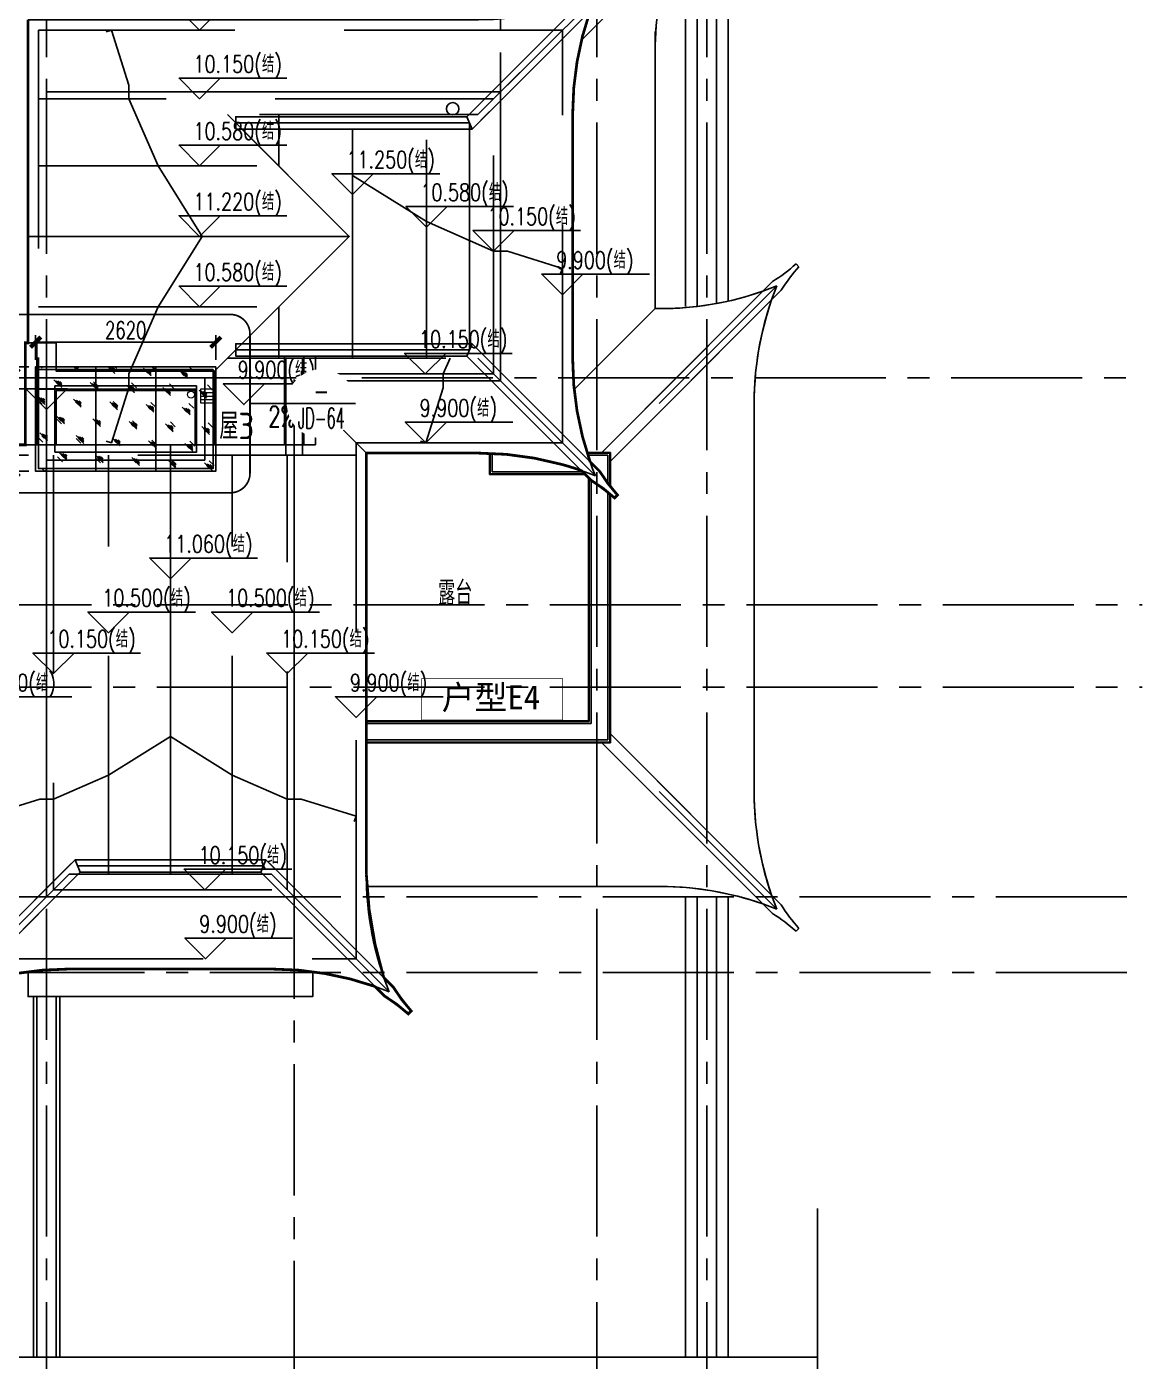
# Model space of a CAD drawing. Extents: x 296441 to 853063, y 459050 to 1117990.
# Drawn here: x 658208 to 674433, y 486313 to 505713 of the extents above; entities that cross this region are included whole.
import ezdxf
from ezdxf.enums import TextEntityAlignment as Align

# ---------------------------------------------------------------- set-up
doc = ezdxf.new("R2010")
doc.units = 0
doc.header["$LTSCALE"] = 1000
for name, pattern in [('14-GRID$0$CENTER2', [28.575, 19.05, -3.175, 3.175, -3.175]), ('CENTER', [50.8, 31.75, -6.35, 6.35, -6.35]), ('DASH', [0.35, 0.25, -0.1]), ('E4-RF$0$HIDDEN', [0.375, 0.25, -0.125]), ('E4-RF$0$HIDDEN2', [4.7625, 3.175, -1.5875])]:
    doc.linetypes.add(name, pattern=pattern)
for name, color, linetype in [('14-GRID$0$G-GRID', 9, '14-GRID$0$CENTER2'), ('18-name$0$A-ANNO-IDEN', 2, 'Continuous'), ('20-PLAN-FL01-P$0$A-ANNO-SYMB-BUBL', 74, 'Continuous'), ('D-PLAN-ROOF$0$A-ROOF', 2, 'Continuous'), ('DIM_SYMB', 3, 'Continuous'), ('DZ-3-PLAN-FL03$0$A-ROOF', 2, 'Continuous'), ('E-TEXT-BS01-MI-14$0$A-ROOM-IDEN', 4, 'Continuous'), ('E1-RF$0$A-OVLK', 140, 'Continuous'), ('E4-RF$0$A-ROOF', 2, 'Continuous'), ('E4-RF$0$A-SLAB-OTLN', 144, 'E4-RF$0$HIDDEN'), ('E4-RF$0$AUDIT_I_171201172723-2', 140, 'Continuous'), ('E4-RF$0$E4-FL03$0$A-ROOF', 2, 'Continuous'), ('E4-RF$0$G-XREF', 2, 'Continuous'), ('E4-TEXT-RF$0$A-ANNO-LEVL', 3, 'Continuous'), ('E4-TEXT-RF$0$A-ANNO-LEVL-TEXT', 255, 'Continuous'), ('E4-TEXT-RF$0$A-ANNO-SYMB', 6, 'Continuous'), ('E4-TEXT-RF$0$A-ROOM-IDEN', 4, 'Continuous'), ('PUB_TEXT', 7, 'Continuous'), ('X修改线', 1, 'Continuous'), ('ZT1_Dim---标注---PM、LM、DY、JD', 252, 'Continuous'), ('ZT1_Dim---索引---PM、LM、DY、JD', 2, 'Continuous'), ('ZT1_通用--填充---PM、LM、DY、JD', 8, 'Continuous'), ('ZT1_通用--轴线---PM、LM、DY、JD', 1, 'CENTER'), ('ZT3_面板--玻璃板-PM、LM、DY、JD', 4, 'Continuous')]:
    doc.layers.add(name, color=color, linetype=linetype)
doc.layers.add('E4-RF$0$A-ANNO-NPLT', color=215, linetype='Continuous', plot=False)
doc.layers.add('E4-RF$0$P-SEWG-EQPM', color=4, linetype='Continuous', lineweight=0)
doc.styles.add('18-name$0$GOA_03_黑体_1.00', font='simhei.ttf')
doc.styles.add('18-name$0$GOA_04_COMPLEX_1.00', font='complex.shx')
doc.styles.add('_TCH_DIM', font='SIMPLEX', dxfattribs={"bigfont": 'GBCBIG'})
doc.styles.add('E4-RF$0$hz', font='simplex', dxfattribs={"width": 0.7, "bigfont": 'hztxt'})
doc.styles.add('E4-TEXT-RF$0$GOA_01_thin_0.75', font='romans.shx', dxfattribs={"width": 0.75, "bigfont": 'hzdx.shx'})
doc.styles.get("Standard").update_dxf_attribs({"font": 'gbenor.shx', "bigfont": 'gbcbig.shx'})
doc.styles.add('ZT-DIMSTYLE', font='ROMANS.shx', dxfattribs={"width": 0.7, "bigfont": 'CHINESE.shx'})
doc.styles.add('卓越符号', font='ROMANS.shx', dxfattribs={"width": 0.7, "bigfont": 'CHINESE.shx'})
doc.dimstyles.new('ZT-DIM100', dxfattribs={"dimscale": 100, "dimtxt": 2.5, "dimasz": 1.5, "dimexe": 1, "dimexo": 1, "dimgap": 0.5, "dimtad": 1, "dimdec": 0, "dimdsep": 46, "dimtxsty": 'ZT-DIMSTYLE', "dimblk": 'ARCHTICK', "dimcen": 2.5, "dimclrd": 175, "dimclre": 175, "dimclrt": 7, "dimazin": 2, "dimtfac": 1, "dimtix": 1, "dimtmove": 2, "dimatfit": 3, "dimfxl": 0, "dimarcsym": 0})

# ---------------------------------------------------------------- blocks, each defined once
blk = doc.blocks.new('TTTTT')
at = {"layer": 'D-PLAN-ROOF$0$A-ROOF', "color": 8}
for p, q in [((1620514, 571012), (1620514, 577712)), ((1620684, 571012), (1620684, 577712)), ((1620964, 571012), (1620964, 577712)), ((1621134, 571012), (1621134, 577712)), ((1611034, 571012), (1611034, 576252)), ((1611084, 571012), (1611084, 576252)), ((1611364, 576252), (1611364, 571012)), ((1611414, 576252), (1611414, 571012)), ((1550573, 571012), (1622435, 571012))]:
    blk.add_line(p, q, dxfattribs=at)
for points in [[(1621134, 586361), (1621134, 591812), (1620600, 591812)], [(1620964, 586327), (1620964, 591642), (1620482, 591642)], [(1620684, 586284), (1620684, 591362), (1620289, 591362)], [(1620514, 586284), (1620514, 591192), (1620289, 591192)]]:
    blk.add_lwpolyline(points, dxfattribs=at)
blk = doc.blocks.new('*U438')
at = {"const_width": 10}
blk.add_lwpolyline([(-1025, 0), (1025, 0), (1025, -600), (-1025, -600)], close=True, dxfattribs=at)
at = {"style": '18-name$0$GOA_04_COMPLEX_1.00', "width": 0.8}
blk.add_attdef('房间编号', text='', height=300, dxfattribs=at).set_placement((-532, -481), align=Align.CENTER)
blk = doc.blocks.new('E4-RF$0$$PS002_0')
at = {"color": 0}
for p, q in [((-0.25, -0.5), (-0.25, 0.5)), ((0, -0.5), (0, 0.5)), ((0.25, -0.5), (0.25, 0.5))]:
    blk.add_line(p, q, dxfattribs=at)
blk.add_lwpolyline([(-0.5, -0.5), (0.5, -0.5), (0.5, 0.5), (-0.5, 0.5)], close=True, dxfattribs=at)
at = {"color": 0, "style": 'E4-RF$0$hz', "width": 0.7, "flags": 1}
for tag, p in [('UNIT', (0, 0)), ('SPEC', (0, -0.002)), ('WHAT', (0, -0.003))]:
    blk.add_attdef(tag, p, '', height=0.001, dxfattribs=at)
blk = doc.blocks.new('E4-RF$0$sxdh')
at = {"layer": 'E4-RF$0$A-ROOF'}
for p, q in [((-1509, 1551), (-1551, 1509)), ((510, -637), (-1294, 1166)), ((-1153, 1026), (-1294, 1166)), ((637, -510), (-1166, 1294))]:
    blk.add_line(p, q, dxfattribs=at)
for points in [[(470, 900, -0.096161), (-1230, 1230)], [(-900, -470), (-900, -470, 0.096161), (-1230, 1230)]]:
    blk.add_lwpolyline(points, format="xyb", dxfattribs=at)
for centre, start, end in [((-3185, 12), 31.4017, 42.4994), ((-12, 3185), 227.5006, 238.5983)]:
    blk.add_arc(centre, 2216, start, end, dxfattribs=at)
at = {"layer": 'E4-RF$0$A-SLAB-OTLN', "linetype": 'E4-RF$0$HIDDEN2'}
blk.add_line((480, -480), (-1230, 1230), dxfattribs=at)
blk = doc.blocks.new('*U1611')
at = {"layer": 'ZT1_通用--填充---PM、LM、DY、JD', "ltscale": 20}
h = blk.add_hatch(dxfattribs=at)
h.set_pattern_fill('玻璃C', color=256, scale=50)
h.set_pattern_definition([(45, (-2460, -1340), (-244.942, 244.942), [112, -288]), (45, (-2412, -1320), (-244.942, 244.942), [48, -352]), (45, (-2460, -1320), (-244.942, 244.942), [80, -320]), (45, (-2436, -1340), (268.7, -268.7), [100, -300]), (45, (-2460, -1360), (-244.942, 244.942), [160, -240]), (45, (-2460, -1300), (-244.942, 244.942), [40, -360])])
h.paths.add_polyline_path([(-160, 160), (2460, 160), (2460, -1360), (-160, -1360)])
at = {"layer": 'E1-RF$0$A-OVLK'}
for points in [[(-120, 120), (2420, 120), (2420, -1320), (-120, -1320)], [(120, -120), (2180, -120), (2180, -1080), (120, -1080)]]:
    blk.add_lwpolyline(points, close=True, dxfattribs=at)
at = {"layer": 'ZT1_通用--轴线---PM、LM、DY、JD', "ltscale": 200}
blk.add_lwpolyline([(0, 0), (2300, 0), (2300, -1200), (0, -1200)], close=True, dxfattribs=at)
at = {"layer": 'ZT3_面板--玻璃板-PM、LM、DY、JD', "ltscale": 200}
blk.add_lwpolyline([(-160, 160), (2460, 160), (2460, -1360), (-160, -1360)], close=True, dxfattribs=at)
blk = doc.blocks.new('_ArchTick')
at = {"color": 0, "linetype": 'ByBlock', "const_width": 0.4}
blk.add_lwpolyline([(-0.5, -0.5), (0.5, 0.5)], dxfattribs=at)
blk = doc.blocks.new('*D1608')
at = {"layer": 'Defpoints', "color": 0, "ltscale": 1000, "transparency": 16777216}
for p in [(662515, 605569), (659895, 605213), (662515, 605213)]:
    blk.add_point(p, dxfattribs=at)
at = {"layer": 'ZT1_Dim---标注---PM、LM、DY、JD', "color": 175, "linetype": 'ByBlock', "lineweight": -2, "ltscale": 1000, "transparency": 16777216}
for p, q in [((659895, 605313), (659895, 605669)), ((659895, 605569), (662515, 605569)), ((662515, 605313), (662515, 605669))]:
    blk.add_line(p, q, dxfattribs=at)
at = {"layer": 'ZT1_Dim---标注---PM、LM、DY、JD', "color": 175, "lineweight": -2, "ltscale": 1000, "transparency": 16777216, "xscale": 150, "yscale": 150, "zscale": 150, "rotation": 180}
blk.add_blockref('_ArchTick', (659895, 605569), dxfattribs=at)
at = {"layer": 'ZT1_Dim---标注---PM、LM、DY、JD', "color": 175, "lineweight": -2, "ltscale": 1000, "transparency": 16777216, "xscale": 150, "yscale": 150, "zscale": 150}
blk.add_blockref('_ArchTick', (662515, 605569), dxfattribs=at)
at = {"layer": 'ZT1_Dim---标注---PM、LM、DY、JD', "color": 7, "ltscale": 1000, "transparency": 16777216, "insert": (661205, 605744), "char_height": 250, "attachment_point": 5, "style": 'ZT-DIMSTYLE'}
blk.add_mtext('2620', dxfattribs=at)
blk = doc.blocks.new('*D1609')
at = {"layer": 'Defpoints', "color": 0, "ltscale": 1000, "transparency": 16777216}
for p in [(659895, 605213), (659584, 603693), (659895, 603693)]:
    blk.add_point(p, dxfattribs=at)
at = {"layer": 'ZT1_Dim---标注---PM、LM、DY、JD', "color": 175, "linetype": 'ByBlock', "lineweight": -2, "ltscale": 1000, "transparency": 16777216}
for p, q in [((659795, 605213), (659484, 605213)), ((659584, 605213), (659584, 603693)), ((659795, 603693), (659484, 603693))]:
    blk.add_line(p, q, dxfattribs=at)
at = {"layer": 'ZT1_Dim---标注---PM、LM、DY、JD', "color": 175, "lineweight": -2, "ltscale": 1000, "transparency": 16777216, "xscale": 150, "yscale": 150, "zscale": 150}
for p, rotation in [((659584, 605213), 90), ((659584, 603693), 270)]:
    blk.add_blockref('_ArchTick', p, dxfattribs=dict(at, rotation=rotation))
at = {"layer": 'ZT1_Dim---标注---PM、LM、DY、JD', "color": 7, "ltscale": 1000, "transparency": 16777216, "insert": (659409, 604453), "char_height": 250, "attachment_point": 5, "rotation": 90, "style": 'ZT-DIMSTYLE'}
blk.add_mtext('1520', dxfattribs=at)
blk = doc.blocks.new('卓越-指向索引')
blk.add_wipeout([(0, 5), (-0.52, 4.97), (-1.04, 4.89), (-1.55, 4.76), (-2.03, 4.57), (-2.5, 4.33), (-2.94, 4.05), (-3.35, 3.72), (-3.72, 3.35), (-4.05, 2.94), (-4.33, 2.5), (-4.57, 2.03), (-4.76, 1.55), (-4.89, 1.04), (-4.97, 0.52), (-5, 0), (-4.97, -0.52), (-4.89, -1.04), (-4.76, -1.55), (-4.57, -2.03), (-4.33, -2.5), (-4.05, -2.94), (-3.72, -3.35), (-3.35, -3.72), (-2.94, -4.05), (-2.5, -4.33), (-2.03, -4.57), (-1.55, -4.76), (-1.04, -4.89), (-0.52, -4.97), (0, -5), (0.52, -4.97), (1.04, -4.89), (1.55, -4.76), (2.03, -4.57), (2.5, -4.33), (2.94, -4.05), (3.35, -3.72), (3.72, -3.35), (4.05, -2.94), (4.33, -2.5), (4.57, -2.03), (4.76, -1.55), (4.89, -1.04), (4.97, -0.52), (5, 0), (4.97, 0.52), (4.89, 1.04), (4.76, 1.55), (4.57, 2.03), (4.33, 2.5), (4.05, 2.94), (3.72, 3.35), (3.35, 3.72), (2.94, 4.05), (2.5, 4.33), (2.03, 4.57), (1.55, 4.76), (1.04, 4.89), (0.52, 4.97)])
blk.add_line((-5, 0), (5, 0))
at = {"color": 0, "style": '卓越符号', "width": 0.7, "flags": 8}
blk.add_attdef('索引编号', text='', height=3, dxfattribs=at).set_placement((0, 0.37), align=Align.CENTER)
at = {"color": 0, "style": '卓越符号', "width": 0.892319, "flags": 8}
blk.add_attdef('图号', text='', height=3, dxfattribs=at).set_placement((-3.41, -3.6), (3.41, -3.6), align=Align.FIT)
blk = doc.blocks.new('20200312140904')
at = {"layer": 'ZT1_Dim---索引---PM、LM、DY、JD', "linetype": 'DASH', "const_width": 25}
blk.add_lwpolyline([(-444.3, 799.6), (2791.9, 799.6, -0.4142136), (3077.6, 513.9), (3077.6, -1507, -0.4142136), (2791.9, -1792.7), (-444.3, -1792.7, -0.4142136), (-730.1, -1507), (-730.1, 513.9, -0.4142136)], format="xyb", close=True, dxfattribs=at)
at = {"layer": 'ZT1_Dim---索引---PM、LM、DY、JD'}
blk.add_lwpolyline([(3077.6, -496.6), (3626.8, -496.6), (4114.1, -496.6)], dxfattribs=at)
at = {"layer": 'ZT3_面板--玻璃板-PM、LM、DY、JD', "ltscale": 200}
for p, q in [((833.3, 40), (833.3, -1480)), ((1706.5, 40), (1706.5, -1480))]:
    blk.add_line(p, q, dxfattribs=at)
at = {"ltscale": 10, "extrusion": (0, 0, -1), "zscale": -1}
blk.add_blockref('*U1611', (-2420, -120), dxfattribs=at)
at = {"layer": 'ZT1_Dim---标注---PM、LM、DY、JD', "ltscale": 1000}
dim = blk.add_linear_dim(base=(2579.8, 396.1), p1=(-40, 40), p2=(2579.8, 40), dimstyle='ZT-DIM100', dxfattribs=at)
dim.commit()
dim.dimension.update_dxf_attribs({"geometry": '*D1608', "text_midpoint": (1269.9, 571.1), "insert": (-659935.1, -605172.8)})
dim = blk.add_linear_dim(base=(-351.1, -1480), p1=(-40, 40), p2=(-40, -1480), angle=90, dimstyle='ZT-DIM100', dxfattribs=at)
dim.commit()
dim.dimension.update_dxf_attribs({"geometry": '*D1609', "text_midpoint": (-526.1, -720), "insert": (-659935.1, -605172.8)})
at = {"layer": 'ZT1_Dim---索引---PM、LM、DY、JD', "color": 7}
ref = blk.add_blockref('卓越-指向索引', (4114.1, -496.6), dxfattribs=dict(at, xscale=100, yscale=100, zscale=100))
ref.add_attrib('索引编号', '-', dxfattribs={"layer": '0', "color": 0, "height": 300, "style": '卓越符号', "width": 0.7}).set_placement((4114.1, -460), align=Align.CENTER)
ref.add_attrib('图号', 'JD-64', dxfattribs={"layer": '0', "color": 0, "height": 300, "style": '卓越符号', "width": 0.472617}).set_placement((3773.5, -856.7), (4455.4, -856.7), align=Align.FIT)

msp = doc.modelspace()

# ---------------------------------------------------------------- linework, layer by layer
at = {"layer": '14-GRID$0$G-GRID', "color": 8, "ltscale": 0.1}
for p, q in [((658498.5, 515748.8), (658498.5, 482990.3)), ((665098.5, 500575.3), (665098.5, 515748.8)), ((666498.5, 515748.8), (666498.5, 482990.3)), ((668098.5, 515748.8), (668098.5, 482990.3)), ((620218.5, 500610.8), (674432.5, 500610.8)), ((662098.5, 483010.3), (662098.5, 500585)), ((620098.5, 497310.8), (674432.5, 497310.8)), ((620098.5, 496110.8), (674432.5, 496110.8)), ((595151, 493065), (674432.5, 493065)), ((595151, 491965), (674432.5, 491965))]:
    msp.add_line(p, q, dxfattribs=at)
at = {"layer": '20-PLAN-FL01-P$0$A-ANNO-SYMB-BUBL', "extrusion": (2.39665e-05, -8.85548e-15, 1)}
msp.add_line((669709.3, 486022.3, 0), (669709.3, 488535.7, 0), dxfattribs=at)
at = {"layer": 'DIM_SYMB'}
msp.add_lwpolyline([(661654.8, 500063, 0, 0, 0), (661654.8, 500063, 0, 0, 0), (661315.7, 500176.8, 80, 0, 0), (661031.3, 500272.3, 0, 0, 0)], format="xyseb", dxfattribs=at)
at = {"layer": 'DZ-3-PLAN-FL03$0$A-ROOF', "color": 251}
for p, q in [((666276.4, 505515.7), (667742.1, 506981.4)), ((667348.5, 501615), (667348.5, 505645.1)), ((669397.3, 502266.3), (669439.7, 502223.8)), ((667198.5, 500152.3), (669054.8, 502008.7)), ((667408.5, 500235), (669118.5, 501945)), ((667378.5, 500077.8), (669182.1, 501881.4)), ((669041.8, 501741.1), (669182.1, 501881.4)), ((667348.5, 501615), (666170.6, 500437.2)), ((667348.5, 501615), (667418.5, 501615)), ((668126.7, 501080.5), (666571.2, 499525)), ((668192.8, 500892.1), (666698.5, 499397.8)), ((668788.5, 494585), (668788.5, 500245.1)), ((664938.5, 499512.2), (664938.5, 499205)), ((664948.5, 499511.9), (664948.5, 499215)), ((664978.5, 499510.6), (664978.5, 499245)), ((666698.5, 499525), (666356.8, 499525)), ((666359.9, 499515), (666688.5, 499515)), ((666369.5, 499485), (666658.5, 499485)), ((666658.5, 499094), (666658.5, 499485)), ((666688.5, 499515), (666688.5, 499054.1)), ((666698.5, 499525), (666698.5, 499040.8)), ((666331.2, 499205), (664938.5, 499205)), ((664948.5, 499215), (666321.2, 499215)), ((664978.5, 499245), (666291.2, 499245)), ((666378.5, 499157.8), (666378.5, 495625)), ((666388.5, 499147.8), (666388.5, 495615)), ((666418.5, 495585), (666418.5, 499118.7)), ((666658.5, 495345), (666658.5, 498938.1)), ((666688.5, 498915.6), (666688.5, 495315)), ((666698.5, 498908), (666698.5, 495305)), ((666378.5, 495625), (663148.5, 495625)), ((666388.5, 495615), (663148.5, 495615)), ((663148.5, 495585), (666418.5, 495585)), ((666658.5, 495345), (663148.5, 495345)), ((666688.5, 495315), (663148.5, 495315)), ((666698.5, 495305), (663148.5, 495305)), ((668126.7, 493749.6), (666571.2, 495305)), ((668192.8, 493938), (666698.5, 495432.3)), ((667378.5, 494752.3), (669182.1, 492948.7)), ((667198.5, 494677.8), (669054.8, 492821.4)), ((667408.5, 494595), (669118.5, 492885)), ((663151.7, 493215), (667418.5, 493215)), ((669041.8, 493089), (669182.1, 492948.7)), ((669397.3, 492563.8), (669439.7, 492606.3))]:
    msp.add_line(p, q, dxfattribs=at)
for points in [[(667348.5, 505345), (667348.5, 505345, -0.0961613), (667678.5, 507045)], [(666276.4, 505515.7), (667601.8, 506841.1, 0.0840765), (667348.5, 505345.1), (667348.5, 501615), (666170.6, 500437.2)], [(667418.5, 501615, 0.0961613), (669118.5, 501945)], [(668788.5, 500245), (668788.5, 500245, -0.0961613), (669118.5, 501945)], [(667348.5, 501615), (667418.5, 501615, 0.084077), (668914.6, 501868.4), (666571.2, 499525), (666356.8, 499525)], [(666698.5, 499040.8), (666698.5, 499397.8), (669041.8, 501741.1, 0.084077), (668788.5, 500245), (668788.5, 494585, 0.0840792), (669041.8, 493089)], [(663148.5, 495305), (666571.2, 495305), (668914.6, 492961.7, 0.084077), (667418.5, 493215), (663151.7, 493215)], [(668788.5, 494585), (668788.5, 494585, 0.0961613), (669118.5, 492885)], [(667418.5, 493215, -0.0961613), (669118.5, 492885)]]:
    msp.add_lwpolyline(points, format="xyb", dxfattribs=at)
for points in [[(661023.8, 505965), (660723.8, 505665), (660423.8, 505965), (661989.9, 505965)], [(666298.5, 502115), (665998.5, 501815), (665698.5, 502115), (667264.6, 502115)], [(666170.6, 500437.2), (667348.5, 501615)], [(669041.8, 493089), (666698.5, 495432.3), (666698.5, 498908)]]:
    msp.add_lwpolyline(points, dxfattribs=at)
for centre, start, end in [((667900.4, 503899.8), 301.40172, 312.49935), ((671073.3, 500727), 137.50065, 148.59828), ((667900.4, 490930.2), 47.50065, 58.59828), ((671073.3, 494103.1), 211.40172, 222.49935)]:
    msp.add_arc(centre, 2215.7, start, end, dxfattribs=at)
at = {"layer": 'E4-RF$0$A-ANNO-NPLT'}
for p, q in [((658498.5, 504765), (658498.5, 502723.4)), ((665098.5, 504765), (658498.5, 504765)), ((665098.5, 500565), (665098.5, 504765)), ((664648.5, 504315), (661248.5, 504315)), ((664648.5, 501015), (664648.5, 504315)), ((661248.5, 501015), (664648.5, 501015)), ((662098.5, 500565), (665098.5, 500565)), ((662098.5, 493065), (662098.5, 500565)), ((658498.5, 499485), (658498.5, 493065)), ((658498.5, 493065), (662098.5, 493065))]:
    msp.add_line(p, q, dxfattribs=at)
for points in [[(658188.5, 501117.4), (658228.5, 501117.4), (658228.5, 505815)], [(658188.5, 501117.4), (658228.5, 501117.4), (658228.5, 505815)], [(658188.5, 501117.4), (658228.5, 501117.4), (658228.5, 505815)], [(659366, 505639.7), (659441.9, 505665), (659691.9, 504865), (659691.9, 504665), (660121.9, 503690), (660761.9, 502665)], [(665973.2, 502124.3), (665998.5, 502200.1), (665198.5, 502450.1), (664998.5, 502450.1), (664023.5, 502880.1), (662948.5, 503550.1)], [(659366, 499690.3), (659441.9, 499665), (659691.9, 500465), (659691.9, 500665), (660121.9, 501640), (660761.9, 502665)], [(663937.3, 499690.3), (664013.1, 499665), (664263.1, 500465), (664263.1, 500665), (664364.6, 500895)], [(657623.8, 494159.2), (657598.5, 494235.1), (658398.5, 494485.1), (658598.5, 494485.1), (659398.5, 494835.1), (660298.5, 495395.1)], [(662973.2, 494159.2), (662998.5, 494235.1), (662198.5, 494485.1), (661998.5, 494485.1), (661198.5, 494835.1), (660298.5, 495395.1)], [(658948.5, 493515), (661648.5, 493515)]]:
    msp.add_lwpolyline(points, dxfattribs=at)
for points in [[(666401.8, 505941.1, 0.0840749), (666148.5, 504445.1, 0.6275945)], [(666401.8, 505941.1, 0.0840749), (666148.5, 504445.1, 0.6275945)], [(666401.8, 505941.1, 0.0840749), (666148.5, 504445.1, 0.6275945)], [(666148.5, 504445), (666148.5, 500885, 0.084077), (666401.8, 499389), (666542.1, 499248.7), (666799.7, 498906.3), (666757.3, 498863.8), (666414.8, 499121.4), (666274.6, 499261.7, 0.084077), (664778.5, 499515), (663148.5, 499515), (663148.5, 493385, 0.084077), (663401.8, 491889), (663542.1, 491748.7), (663799.7, 491406.3), (663757.3, 491363.8), (663414.8, 491621.4), (663274.6, 491761.7, 0.084077), (661778.5, 492015), (658818.5, 492015, 0.084077), (657322.4, 491761.7)], [(666148.5, 504445), (666148.5, 500885, 0.084077), (666401.8, 499389), (666542.1, 499248.7), (666799.7, 498906.3), (666757.3, 498863.8), (666414.8, 499121.4), (666274.6, 499261.7, 0.084077), (664778.5, 499515), (663148.5, 499515), (663148.5, 493385, 0.084077), (663401.8, 491889), (663542.1, 491748.7), (663799.7, 491406.3), (663757.3, 491363.8), (663414.8, 491621.4), (663274.6, 491761.7, 0.084077), (661778.5, 492015), (658818.5, 492015, 0.084077), (657322.4, 491761.7)], [(666148.5, 504445), (666148.5, 500885, 0.084077), (666401.8, 499389), (666542.1, 499248.7), (666799.7, 498906.3), (666757.3, 498863.8), (666414.8, 499121.4), (666274.6, 499261.7, 0.084077), (664778.5, 499515), (663148.5, 499515), (663148.5, 493385, 0.084077), (663401.8, 491889), (663542.1, 491748.7), (663799.7, 491406.3), (663757.3, 491363.8), (663414.8, 491621.4), (663274.6, 491761.7, 0.084077), (661778.5, 492015), (658818.5, 492015, 0.084077), (657322.4, 491761.7)]]:
    msp.add_lwpolyline(points, format="xyb", dxfattribs=at)
at = {"layer": 'E4-RF$0$A-ROOF'}
for p, q in [((658228.5, 505815), (658228.5, 501117.4)), ((661338.5, 504225), (662898.5, 502665)), ((664685.8, 504225), (664611.2, 504405)), ((658228.5, 502665), (662898.5, 502665)), ((664611.2, 500925), (664685.8, 501105)), ((660938.5, 500705), (658638.5, 500705)), ((662408.5, 499635), (657448.5, 499635)), ((660298.5, 493605), (660298.5, 499635)), ((663148.5, 499515), (663028.5, 499635)), ((663148.5, 493385), (663148.5, 499515)), ((658710.1, 493403.9), (658911.2, 493605)), ((658985.8, 493425), (658911.2, 493605)), ((658911.2, 493605), (661685.8, 493605)), ((661611.2, 493425), (661685.8, 493605)), ((661976.1, 493314.7), (661685.8, 493605)), ((658985.8, 493425), (661611.2, 493425))]:
    msp.add_line(p, q, dxfattribs=at)
for points in [[(658228.5, 505815), (664778.5, 505815, 0.084077), (666274.6, 506068.4), (664611.2, 504405), (661248.5, 504405), (661248.5, 504225), (661338.5, 504225), (662898.5, 502665), (658228.5, 502665), (658228.5, 505815)], [(662948.5, 501105), (664685.8, 501105), (666401.8, 499389, -0.084077), (666148.5, 500885), (666148.5, 504445, -0.084077), (666401.8, 505941.1), (664685.8, 504225), (662948.5, 504225), (662948.5, 501105)], [(660298.5, 499635), (657448.5, 499635), (657448.5, 493385, -0.0840765), (657195.1, 491889), (658911.2, 493605), (660298.5, 493605), (660298.5, 499635)], [(661611.2, 493425), (658985.8, 493425), (657322.4, 491761.7, -0.084077), (658818.5, 492015), (661778.5, 492015, -0.084077), (663274.6, 491761.7), (661611.2, 493425), (658985.8, 493425)]]:
    msp.add_lwpolyline(points, format="xyb", dxfattribs=at)
for points in [[(664940.6, 504479.9), (664685.8, 504225), (661248.5, 504225), (661248.5, 504405), (664611.2, 504405)], [(666148.5, 500885), (666148.5, 504445.1)], [(658228.5, 502665), (662898.5, 502665), (661338.5, 501105)], [(661338.5, 501105), (662898.5, 502665)], [(664998.5, 500792.3), (664685.8, 501105), (661248.5, 501105), (661248.5, 500925), (664611.2, 500925)], [(658818.5, 492015), (661778.5, 492015)]]:
    msp.add_lwpolyline(points, dxfattribs=at)
at = {"layer": 'E4-RF$0$A-SLAB-OTLN', "linetype": 'E4-RF$0$HIDDEN2'}
for p, q in [((658378.5, 505665), (658378.5, 499485)), ((665998.5, 505665), (658378.5, 505665)), ((665998.5, 505665), (664768.5, 504435)), ((665998.5, 499665), (665998.5, 505665)), ((664998.5, 504665), (658378.5, 504665)), ((664998.5, 500665), (664998.5, 504665)), ((661128.5, 504435), (662898.5, 502665)), ((664768.5, 504435), (661128.5, 504435)), ((661873.5, 503690), (661873.5, 504435)), ((662948.5, 500895), (662948.5, 504435)), ((664023.5, 500895), (664023.5, 504435)), ((658378.5, 503690), (661873.5, 503690)), ((662898.5, 502665), (658378.5, 502665)), ((661128.5, 500895), (662898.5, 502665)), ((658378.5, 501640), (661873.5, 501640)), ((661873.5, 501640), (661873.5, 500895)), ((661128.5, 500895), (664768.5, 500895)), ((661978.5, 499485), (661978.5, 500895)), ((662218.5, 499485), (662218.5, 500895)), ((665998.5, 499665), (664768.5, 500895)), ((662218.5, 500665), (664998.5, 500665)), ((660678.5, 500445), (658378.5, 500445)), ((660678.5, 500445), (660678.5, 499635)), ((662998.5, 499665), (665998.5, 499665)), ((662998.5, 492165), (662998.5, 499665)), ((662998.5, 499485), (657598.5, 499485)), ((658598.5, 499485), (658598.5, 493165)), ((659398.5, 493395), (659398.5, 499485)), ((660298.5, 493395), (660298.5, 499485)), ((661198.5, 493395), (661198.5, 499485)), ((661998.5, 493165), (661998.5, 499485)), ((658598.5, 493165), (661998.5, 493165)), ((657598.5, 492165), (662998.5, 492165))]:
    msp.add_line(p, q, dxfattribs=at)
msp.add_lwpolyline([(658828.5, 493395), (661768.5, 493395)], dxfattribs=at)
at = {"layer": 'E4-RF$0$AUDIT_I_171201172723-2'}
for p, q in [((658638.5, 501117.4), (658188.5, 501117.4)), ((658358.5, 499635), (658358.5, 501117.4)), ((658638.5, 500705), (658638.5, 501117.4)), ((661958.5, 499635), (661958.5, 500925)), ((662238.5, 499635), (662238.5, 500925)), ((662408.5, 499635), (662408.5, 500925)), ((658638.5, 499635), (658638.5, 500425))]:
    msp.add_line(p, q, dxfattribs=at)
for points in [[(660938.5, 499635), (660938.5, 500705), (658638.5, 500705)], [(660658.5, 499635), (660658.5, 500425), (658638.5, 500425)]]:
    msp.add_lwpolyline(points, dxfattribs=at)
at = {"layer": 'E4-RF$0$E4-FL03$0$A-ROOF'}
msp.add_line((666752.8, 505992.1), (666276.4, 505515.7), dxfattribs=at)
msp.add_lwpolyline([(662368.5, 491976.6), (662368.5, 491615), (658228.5, 491615), (658228.5, 491976.6)], dxfattribs=at)
msp.add_lwpolyline([(662368.5, 491976.6), (662368.5, 491615), (658228.5, 491615), (658228.5, 491976.6)], dxfattribs=at)
at = {"layer": 'E4-RF$0$G-XREF'}
for p, q in [((660938.5, 500705), (661248.5, 501015)), ((662408.5, 500255), (662408.5, 499635)), ((663148.5, 499515), (662408.5, 500255)), ((664778.5, 499515), (663148.5, 499515))]:
    msp.add_line(p, q, dxfattribs=at)
for points in [[(661338.5, 504225), (662948.5, 504225), (662948.5, 501105), (661338.5, 501105), (662898.5, 502665), (661338.5, 504225)], [(658228.5, 502665), (662898.5, 502665), (661338.5, 501105), (661248.5, 501105), (661248.5, 501015), (660938.5, 500705), (658638.5, 500705), (658638.5, 501117.4), (658228.5, 501117.4), (658228.5, 502665)]]:
    msp.add_lwpolyline(points, dxfattribs=at)
at = {"layer": 'E4-RF$0$P-SEWG-EQPM'}
msp.add_circle((660598.5, 500365), 50, dxfattribs=at)
at = {"layer": 'E4-TEXT-RF$0$A-ANNO-LEVL'}
for points in [[(661023.8, 504965), (660723.8, 504665), (660423.8, 504965), (661989.9, 504965)], [(661023.8, 503990), (660723.8, 503690), (660423.8, 503990), (661989.9, 503990)], [(663248.5, 503575.4), (662948.5, 503275.4), (662648.5, 503575.4), (664214.6, 503575.4)], [(664323.5, 503099.5), (664023.5, 502799.5), (663723.5, 503099.5), (665289.6, 503099.5)], [(661023.8, 502965), (660723.8, 502665), (660423.8, 502965), (661989.9, 502965)], [(665298.5, 502750.1), (664998.5, 502450.1), (664698.5, 502750.1), (666264.6, 502750.1)], [(661023.8, 501940), (660723.8, 501640), (660423.8, 501940), (661989.9, 501940)], [(664303.1, 500965), (664003.1, 500665), (663703.1, 500965), (665269.3, 500965)], [(658198.5, 500450.1), (658498.5, 500150.1), (658798.5, 500450.1), (657232.4, 500450.1)], [(661666.8, 500519.8), (661366.8, 500219.8), (661066.8, 500519.8), (662633, 500519.8)], [(664313.1, 499965), (664013.1, 499665), (663713.1, 499965), (665279.3, 499965)], [(660598.5, 497989.7), (660298.5, 497689.7), (659998.5, 497989.7), (661564.6, 497989.7)], [(659698.5, 497204.6), (659398.5, 496904.6), (659098.5, 497204.6), (660664.6, 497204.6)], [(661498.5, 497204.6), (661198.5, 496904.6), (660898.5, 497204.6), (662464.6, 497204.6)], [(658898.5, 496608.8), (658598.5, 496308.8), (658298.5, 496608.8), (659864.6, 496608.8)], [(662298.5, 496608.8), (661998.5, 496308.8), (661698.5, 496608.8), (663264.6, 496608.8)], [(657898.5, 495973.7), (657598.5, 495673.7), (657298.5, 495973.7), (658864.6, 495973.7)], [(663298.5, 495973.7), (662998.5, 495673.7), (662698.5, 495973.7), (664264.6, 495973.7)], [(661098.5, 493465), (660798.5, 493165), (660498.5, 493465), (662064.6, 493465)], [(661108.5, 492465), (660808.5, 492165), (660508.5, 492465), (662074.6, 492465)]]:
    msp.add_lwpolyline(points, dxfattribs=at)
at = {"layer": 'E4-TEXT-RF$0$A-ANNO-SYMB'}
msp.add_circle((664403.5, 504520), 90, dxfattribs=at)
msp.add_circle((664403.5, 504520), 90, dxfattribs=at)
at = {"layer": 'X修改线', "const_width": 40}
msp.add_lwpolyline([(657322.4, 491761.7, -0.084077), (658818.5, 492015), (661778.5, 492015, -0.084077), (663274.6, 491761.7), (663414.8, 491621.4), (663592.3, 491500.9), (663757.3, 491363.8), (663799.7, 491406.3), (663662.6, 491571.2), (663542.1, 491748.7), (663401.8, 491889, -0.0657865), (663148.5, 493385), (663148.5, 499515), (664778.5, 499515, -0.0673364), (665985.8, 499351.7, -0.0166464), (666274.6, 499261.7), (666414.8, 499121.4), (666592.3, 499000.9), (666757.3, 498863.8), (666799.7, 498906.3), (666662.6, 499071.2), (666542.1, 499248.7), (666401.8, 499389, -0.0840749), (666148.5, 500885), (666148.5, 504445.1, -0.0840749), (666401.8, 505941.1)], format="xyb", dxfattribs=at)
msp.add_lwpolyline([(658228.5, 505815), (658228.5, 501117.4), (658188.5, 501117.4), (658188.5, 499635), (657448.5, 499635)], dxfattribs=at)

# ---------------------------------------------------------------- block references
at = {"layer": '18-name$0$A-ANNO-IDEN'}
ref = msp.add_blockref('*U438', (664978.5, 496235.6), dxfattribs=dict(at, xscale=-1))
ref.add_attrib('房间编号', '户型E4', dxfattribs={"layer": '0', "height": 350, "style": '18-name$0$GOA_03_黑体_1.00'}).set_placement((664959.3, 495789.8), align=Align.CENTER)
at = {"layer": 'DZ-3-PLAN-FL03$0$A-ROOF', "color": 251}
msp.add_blockref('TTTTT', (-952725.6, -84637), dxfattribs=at)
at = {"layer": 'E4-RF$0$A-ROOF', "xscale": -1}
msp.add_blockref('E4-RF$0$sxdh', (665248.5, 504915), dxfattribs=at)
at = {"layer": 'E4-RF$0$A-ROOF', "rotation": 180}
for p in [(665248.5, 500415), (662248.5, 492915)]:
    msp.add_blockref('E4-RF$0$sxdh', p, dxfattribs=at)
at = {"layer": 'E4-RF$0$A-ROOF', "xscale": -1, "rotation": 180}
msp.add_blockref('E4-RF$0$sxdh', (658348.5, 492915), dxfattribs=at)
at = {"layer": 'E4-RF$0$P-SEWG-EQPM', "xscale": 200, "yscale": 200, "zscale": 200, "rotation": 270}
msp.add_blockref('E4-RF$0$$PS002_0', (660838.5, 500345), dxfattribs=at)

# ---------------------------------------------------------------- texts
at = {"layer": 'E-TEXT-BS01-MI-14$0$A-ROOM-IDEN'}
msp.add_text('屋3', height=385.82, dxfattribs=at).set_placement((661010.2, 499716.5))
at = {"layer": 'E4-TEXT-RF$0$A-ANNO-LEVL-TEXT', "style": 'E4-TEXT-RF$0$GOA_01_thin_0.75', "width": 0.75}
for s, p in [('10.150(结)', (660633.9, 505045.2)), ('10.580(结)', (660633.9, 504070.2)), ('11.250(结)', (662858.6, 503655.5)), ('10.580(结)', (663933.6, 503179.7)), ('11.220(结)', (660633.9, 503045.2)), ('10.150(结)', (664908.6, 502830.3)), ('9.900(结)', (665908.6, 502195.2)), ('10.580(结)', (660633.9, 502020.2)), ('10.150(结)', (663913.3, 501045.2)), ('9.900(结)', (661276.9, 500599.9)), ('9.900(结)', (663923.3, 500045.2)), ('11.060(结)', (660208.6, 498069.9)), ('10.500(结)', (659308.6, 497284.8)), ('10.500(结)', (661108.6, 497284.8)), ('10.150(结)', (658508.6, 496688.9)), ('10.150(结)', (661908.6, 496688.9)), ('9.900(结)', (657508.6, 496053.8)), ('9.900(结)', (662908.6, 496053.8)), ('10.150(结)', (660708.6, 493545.2)), ('9.900(结)', (660718.6, 492545.2))]:
    msp.add_text(s, height=250, dxfattribs=at).set_placement(p)
at = {"layer": 'E4-TEXT-RF$0$A-ROOM-IDEN', "style": 'E4-TEXT-RF$0$GOA_01_thin_0.75', "width": 0.75}
msp.add_text('露台', height=350, dxfattribs=at).set_placement((664192.4, 497304.6))
msp.add_text('露台', height=350, dxfattribs=at).set_placement((664192.4, 497304.6))
at = {"layer": 'PUB_TEXT', "style": '_TCH_DIM', "width": 0.705882}
msp.add_text('2%%%', height=297.5, dxfattribs=at).set_placement((661721.3, 499899.2))

# ---------------------------------------------------------------- next in the draw order: block references
at = {"layer": 'ZT3_面板--玻璃板-PM、LM、DY、JD', "ltscale": 1000}
msp.add_blockref('20200312140904', (658378.5, 500730.8), dxfattribs=at)

doc.saveas('drawing.dxf')
